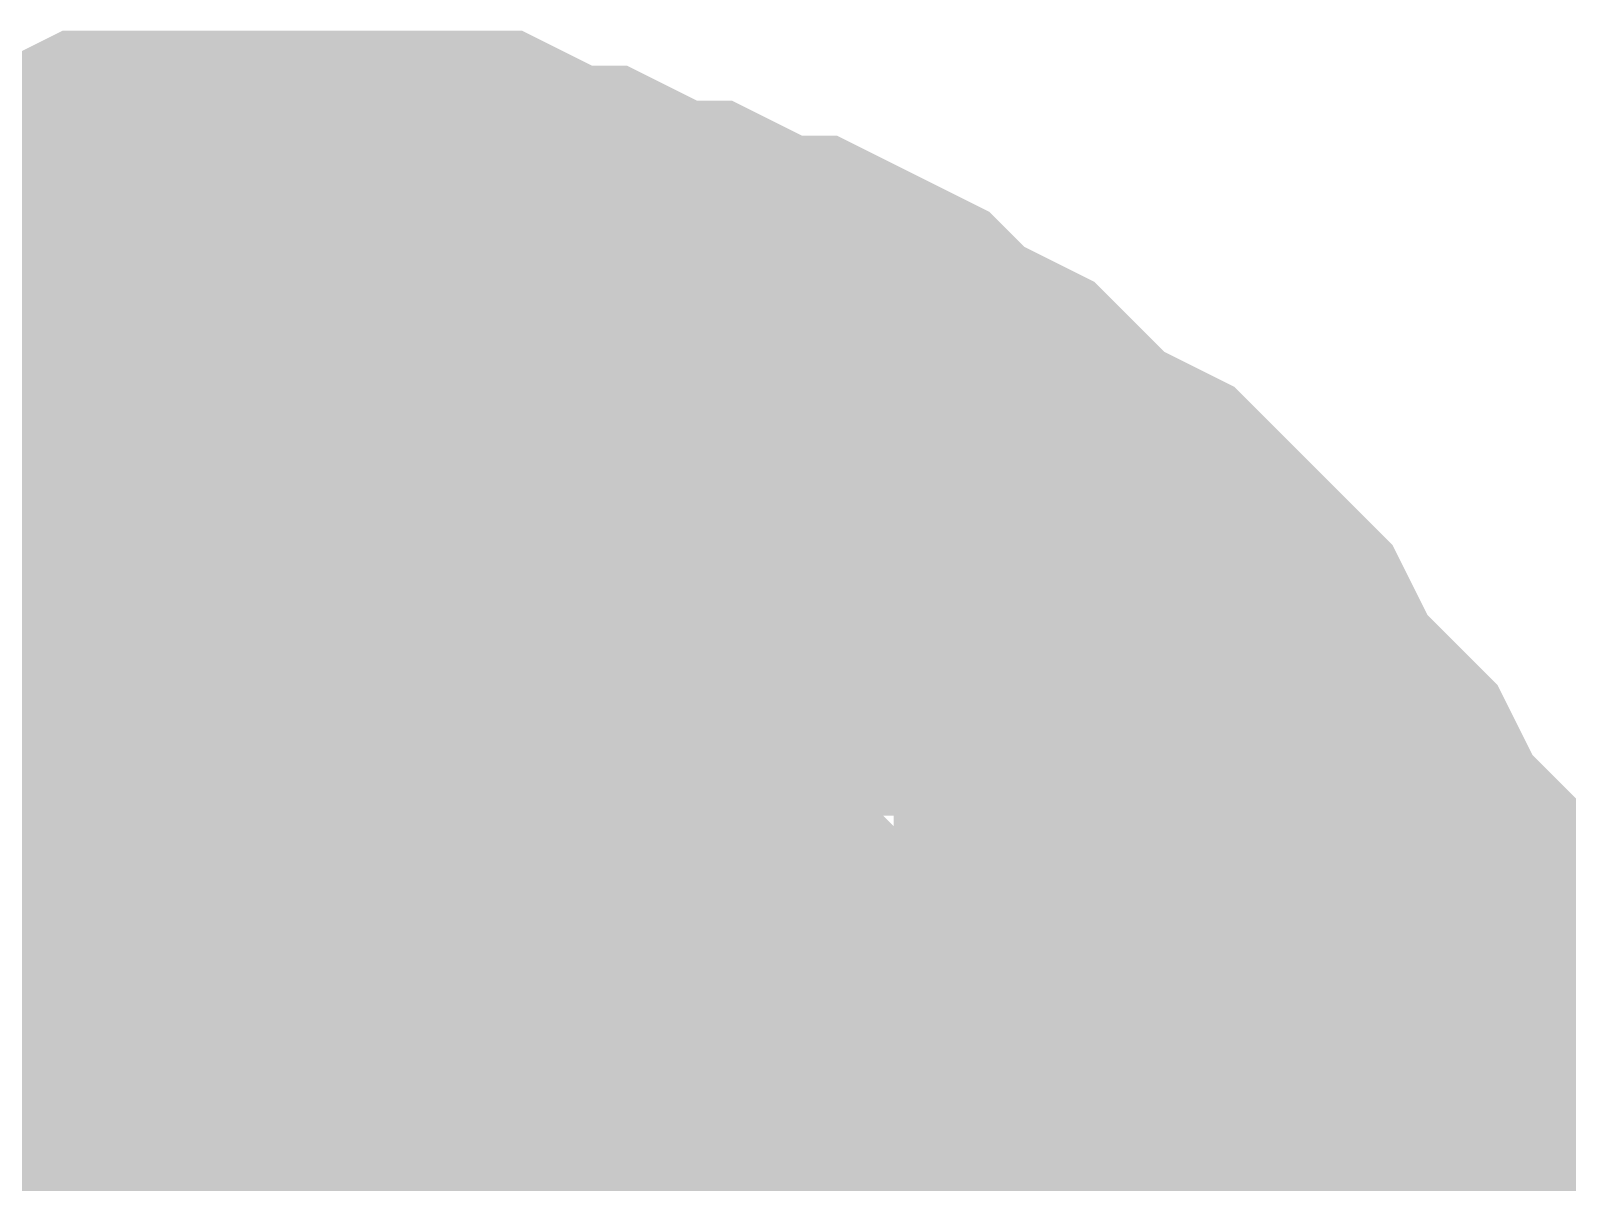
# Model space of a CAD drawing. Header units: inches. Extents: x 0 to 841, y 0 to 594.
# Drawn here: x 272.357 to 273.345, y 117.657 to 118.397 of the extents above; entities that cross this region are included whole.
import ezdxf

# ---------------------------------------------------------------- set-up
doc = ezdxf.new("R2010")
doc.units = ezdxf.units.IN
doc.layers.add('Sheet', color=255, linetype='Continuous')

msp = doc.modelspace()

# ---------------------------------------------------------------- linework, layer by layer
at = {"layer": 'Sheet'}
for points in [[(272.18863, 118.18013, 0.29972, 0.29972, 0), (272.23355, 118.18013, 0.29972, 0.29972, 0), (272.25601, 118.20259, 0.29972, 0.29972, 0), (272.30092, 118.20259, 0.29972, 0.29972, 0), (272.32338, 118.22505, 0.29972, 0.29972, 0), (272.3683, 118.22505, 0.29972, 0.29972, 0), (272.41321, 118.2475, 0.29972, 0.29972, 0), (272.43567, 118.2475, 0.29972, 0.29972, 0), (272.48059, 118.2475, 0.29972, 0.29972, 0), (272.5255, 118.2475, 0.29972, 0.29972, 0)], [(272.18863, 118.18013, 0.29972, 0.29972, 0), (272.23355, 118.18013, 0.29972, 0.29972, 0), (272.25601, 118.20259, 0.29972, 0.29972, 0), (272.30092, 118.20259, 0.29972, 0.29972, 0), (272.32338, 118.22505, 0.29972, 0.29972, 0), (272.3683, 118.22505, 0.29972, 0.29972, 0), (272.41321, 118.2475, 0.29972, 0.29972, 0), (272.43567, 118.2475, 0.29972, 0.29972, 0), (272.48059, 118.2475, 0.29972, 0.29972, 0), (272.5255, 118.2475, 0.29972, 0.29972, 0)], [(272.18863, 118.18013, 0.29972, 0.29972, 0), (272.23355, 118.18013, 0.29972, 0.29972, 0), (272.25601, 118.20259, 0.29972, 0.29972, 0), (272.30092, 118.20259, 0.29972, 0.29972, 0), (272.32338, 118.22505, 0.29972, 0.29972, 0), (272.3683, 118.22505, 0.29972, 0.29972, 0), (272.41321, 118.2475, 0.29972, 0.29972, 0), (272.43567, 118.2475, 0.29972, 0.29972, 0), (272.48059, 118.2475, 0.29972, 0.29972, 0), (272.5255, 118.2475, 0.29972, 0.29972, 0)], [(272.5255, 118.2475, 0.29972, 0.29972, 0), (272.5255, 118.2475, 0.29972, 0.29972, 0)], [(272.5255, 118.2475, 0.29972, 0.29972, 0), (272.57042, 118.2475, 0.29972, 0.29972, 0), (272.59288, 118.2475, 0.29972, 0.29972, 0), (272.63779, 118.2475, 0.29972, 0.29972, 0), (272.68271, 118.22505, 0.29972, 0.29972, 0), (272.70516, 118.22505, 0.29972, 0.29972, 0), (272.75008, 118.20259, 0.29972, 0.29972, 0), (272.77254, 118.20259, 0.29972, 0.29972, 0), (272.81745, 118.18013, 0.29972, 0.29972, 0), (272.83991, 118.18013, 0.29972, 0.29972, 0), (272.88483, 118.15767, 0.29972, 0.29972, 0), (272.90728, 118.13521, 0.29972, 0.29972, 0), (272.9522, 118.11275, 0.29972, 0.29972, 0), (272.97466, 118.09029, 0.29972, 0.29972, 0), (272.99712, 118.06783, 0.29972, 0.29972, 0), (273.04203, 118.04537, 0.29972, 0.29972, 0), (273.06449, 118.02291, 0.29972, 0.29972, 0), (273.08695, 118.00045, 0.29972, 0.29972, 0), (273.1094, 117.97799, 0.29972, 0.29972, 0), (273.13186, 117.93308, 0.29972, 0.29972, 0), (273.15432, 117.91062, 0.29972, 0.29972, 0), (273.17678, 117.88816, 0.29972, 0.29972, 0), (273.19924, 117.84324, 0.29972, 0.29972, 0), (273.22169, 117.82078, 0.29972, 0.29972, 0), (273.22169, 117.77586, 0.29972, 0.29972, 0), (273.24415, 117.7534, 0.29972, 0.29972, 0), (273.24415, 117.70848, 0.29972, 0.29972, 0), (273.26661, 117.68603, 0.29972, 0.29972, 0), (273.26661, 117.64111, 0.29972, 0.29972, 0), (273.28907, 117.59619, 0.29972, 0.29972, 0), (273.28907, 117.57373, 0.29972, 0.29972, 0), (273.28907, 117.52881, 0.29972, 0.29972, 0), (273.28907, 117.48389, 0.29972, 0.29972, 0)], [(272.5255, 118.2475, 0.29972, 0.29972, 0), (272.5255, 118.2475, 0.29972, 0.29972, 0)], [(272.5255, 118.2475, 0.29972, 0.29972, 0), (272.57042, 118.2475, 0.29972, 0.29972, 0), (272.59288, 118.2475, 0.29972, 0.29972, 0), (272.63779, 118.2475, 0.29972, 0.29972, 0), (272.68271, 118.22505, 0.29972, 0.29972, 0), (272.70516, 118.22505, 0.29972, 0.29972, 0), (272.75008, 118.20259, 0.29972, 0.29972, 0), (272.77254, 118.20259, 0.29972, 0.29972, 0), (272.81745, 118.18013, 0.29972, 0.29972, 0), (272.83991, 118.18013, 0.29972, 0.29972, 0), (272.88483, 118.15767, 0.29972, 0.29972, 0), (272.90728, 118.13521, 0.29972, 0.29972, 0), (272.9522, 118.11275, 0.29972, 0.29972, 0), (272.97466, 118.09029, 0.29972, 0.29972, 0), (272.99712, 118.06783, 0.29972, 0.29972, 0), (273.04203, 118.04537, 0.29972, 0.29972, 0), (273.06449, 118.02291, 0.29972, 0.29972, 0), (273.08695, 118.00045, 0.29972, 0.29972, 0), (273.1094, 117.97799, 0.29972, 0.29972, 0), (273.13186, 117.93308, 0.29972, 0.29972, 0), (273.15432, 117.91062, 0.29972, 0.29972, 0), (273.17678, 117.88816, 0.29972, 0.29972, 0), (273.19924, 117.84324, 0.29972, 0.29972, 0), (273.22169, 117.82078, 0.29972, 0.29972, 0), (273.22169, 117.77586, 0.29972, 0.29972, 0), (273.24415, 117.7534, 0.29972, 0.29972, 0), (273.24415, 117.70848, 0.29972, 0.29972, 0), (273.26661, 117.68603, 0.29972, 0.29972, 0), (273.26661, 117.64111, 0.29972, 0.29972, 0), (273.28907, 117.59619, 0.29972, 0.29972, 0), (273.28907, 117.57373, 0.29972, 0.29972, 0), (273.28907, 117.52881, 0.29972, 0.29972, 0), (273.28907, 117.48389, 0.29972, 0.29972, 0)], [(272.5255, 118.2475, 0.29972, 0.29972, 0), (272.5255, 118.2475, 0.29972, 0.29972, 0)], [(272.5255, 118.2475, 0.29972, 0.29972, 0), (272.57042, 118.2475, 0.29972, 0.29972, 0), (272.59288, 118.2475, 0.29972, 0.29972, 0), (272.63779, 118.2475, 0.29972, 0.29972, 0), (272.68271, 118.22505, 0.29972, 0.29972, 0), (272.70516, 118.22505, 0.29972, 0.29972, 0), (272.75008, 118.20259, 0.29972, 0.29972, 0), (272.77254, 118.20259, 0.29972, 0.29972, 0), (272.81745, 118.18013, 0.29972, 0.29972, 0), (272.83991, 118.18013, 0.29972, 0.29972, 0), (272.88483, 118.15767, 0.29972, 0.29972, 0), (272.90728, 118.13521, 0.29972, 0.29972, 0), (272.9522, 118.11275, 0.29972, 0.29972, 0), (272.97466, 118.09029, 0.29972, 0.29972, 0), (272.99712, 118.06783, 0.29972, 0.29972, 0), (273.04203, 118.04537, 0.29972, 0.29972, 0), (273.06449, 118.02291, 0.29972, 0.29972, 0), (273.08695, 118.00045, 0.29972, 0.29972, 0), (273.1094, 117.97799, 0.29972, 0.29972, 0), (273.13186, 117.93308, 0.29972, 0.29972, 0), (273.15432, 117.91062, 0.29972, 0.29972, 0), (273.17678, 117.88816, 0.29972, 0.29972, 0), (273.19924, 117.84324, 0.29972, 0.29972, 0), (273.22169, 117.82078, 0.29972, 0.29972, 0), (273.22169, 117.77586, 0.29972, 0.29972, 0), (273.24415, 117.7534, 0.29972, 0.29972, 0), (273.24415, 117.70848, 0.29972, 0.29972, 0), (273.26661, 117.68603, 0.29972, 0.29972, 0), (273.26661, 117.64111, 0.29972, 0.29972, 0), (273.28907, 117.59619, 0.29972, 0.29972, 0), (273.28907, 117.57373, 0.29972, 0.29972, 0), (273.28907, 117.52881, 0.29972, 0.29972, 0), (273.28907, 117.48389, 0.29972, 0.29972, 0)], [(272.30092, 118.20259, 0.09906, 0.09906, 0), (272.32338, 118.22505, 0.09906, 0.09906, 0), (272.3683, 118.22505, 0.09906, 0.09906, 0), (272.41321, 118.2475, 0.09906, 0.09906, 0), (272.43567, 118.2475, 0.09906, 0.09906, 0), (272.48059, 118.2475, 0.09906, 0.09906, 0), (272.5255, 118.2475, 0.09906, 0.09906, 0)], [(272.30092, 118.20259, 0.09906, 0.09906, 0), (272.32338, 118.22505, 0.09906, 0.09906, 0), (272.3683, 118.22505, 0.09906, 0.09906, 0), (272.41321, 118.2475, 0.09906, 0.09906, 0), (272.43567, 118.2475, 0.09906, 0.09906, 0), (272.48059, 118.2475, 0.09906, 0.09906, 0), (272.5255, 118.2475, 0.09906, 0.09906, 0)], [(272.30092, 118.20259, 0.09906, 0.09906, 0), (272.32338, 118.22505, 0.09906, 0.09906, 0), (272.3683, 118.22505, 0.09906, 0.09906, 0), (272.41321, 118.2475, 0.09906, 0.09906, 0), (272.43567, 118.2475, 0.09906, 0.09906, 0), (272.48059, 118.2475, 0.09906, 0.09906, 0), (272.5255, 118.2475, 0.09906, 0.09906, 0)], [(272.5255, 118.2475, 0.09906, 0.09906, 0), (272.5255, 118.2475, 0.09906, 0.09906, 0)], [(272.5255, 118.2475, 0.09906, 0.09906, 0), (272.57042, 118.2475, 0.09906, 0.09906, 0), (272.59288, 118.2475, 0.09906, 0.09906, 0), (272.63779, 118.2475, 0.09906, 0.09906, 0), (272.68271, 118.22505, 0.09906, 0.09906, 0), (272.70516, 118.22505, 0.09906, 0.09906, 0), (272.75008, 118.20259, 0.09906, 0.09906, 0), (272.77254, 118.20259, 0.09906, 0.09906, 0), (272.81745, 118.18013, 0.09906, 0.09906, 0), (272.83991, 118.18013, 0.09906, 0.09906, 0), (272.88483, 118.15767, 0.09906, 0.09906, 0), (272.90728, 118.13521, 0.09906, 0.09906, 0), (272.9522, 118.11275, 0.09906, 0.09906, 0), (272.97466, 118.09029, 0.09906, 0.09906, 0), (272.99712, 118.06783, 0.09906, 0.09906, 0), (273.04203, 118.04537, 0.09906, 0.09906, 0), (273.06449, 118.02291, 0.09906, 0.09906, 0), (273.08695, 118.00045, 0.09906, 0.09906, 0), (273.1094, 117.97799, 0.09906, 0.09906, 0), (273.13186, 117.93308, 0.09906, 0.09906, 0), (273.15432, 117.91062, 0.09906, 0.09906, 0), (273.17678, 117.88816, 0.09906, 0.09906, 0), (273.19924, 117.84324, 0.09906, 0.09906, 0), (273.22169, 117.82078, 0.09906, 0.09906, 0), (273.22169, 117.77586, 0.09906, 0.09906, 0), (273.24415, 117.7534, 0.09906, 0.09906, 0), (273.24415, 117.70848, 0.09906, 0.09906, 0), (273.26661, 117.68603, 0.09906, 0.09906, 0), (273.26661, 117.64111, 0.09906, 0.09906, 0), (273.28907, 117.59619, 0.09906, 0.09906, 0)], [(272.5255, 118.2475, 0.09906, 0.09906, 0), (272.5255, 118.2475, 0.09906, 0.09906, 0)], [(272.5255, 118.2475, 0.09906, 0.09906, 0), (272.57042, 118.2475, 0.09906, 0.09906, 0), (272.59288, 118.2475, 0.09906, 0.09906, 0), (272.63779, 118.2475, 0.09906, 0.09906, 0), (272.68271, 118.22505, 0.09906, 0.09906, 0), (272.70516, 118.22505, 0.09906, 0.09906, 0), (272.75008, 118.20259, 0.09906, 0.09906, 0), (272.77254, 118.20259, 0.09906, 0.09906, 0), (272.81745, 118.18013, 0.09906, 0.09906, 0), (272.83991, 118.18013, 0.09906, 0.09906, 0), (272.88483, 118.15767, 0.09906, 0.09906, 0), (272.90728, 118.13521, 0.09906, 0.09906, 0), (272.9522, 118.11275, 0.09906, 0.09906, 0), (272.97466, 118.09029, 0.09906, 0.09906, 0), (272.99712, 118.06783, 0.09906, 0.09906, 0), (273.04203, 118.04537, 0.09906, 0.09906, 0), (273.06449, 118.02291, 0.09906, 0.09906, 0), (273.08695, 118.00045, 0.09906, 0.09906, 0), (273.1094, 117.97799, 0.09906, 0.09906, 0), (273.13186, 117.93308, 0.09906, 0.09906, 0), (273.15432, 117.91062, 0.09906, 0.09906, 0), (273.17678, 117.88816, 0.09906, 0.09906, 0), (273.19924, 117.84324, 0.09906, 0.09906, 0), (273.22169, 117.82078, 0.09906, 0.09906, 0), (273.22169, 117.77586, 0.09906, 0.09906, 0), (273.24415, 117.7534, 0.09906, 0.09906, 0), (273.24415, 117.70848, 0.09906, 0.09906, 0), (273.26661, 117.68603, 0.09906, 0.09906, 0), (273.26661, 117.64111, 0.09906, 0.09906, 0), (273.28907, 117.59619, 0.09906, 0.09906, 0)], [(272.5255, 118.2475, 0.09906, 0.09906, 0), (272.5255, 118.2475, 0.09906, 0.09906, 0)], [(272.5255, 118.2475, 0.09906, 0.09906, 0), (272.57042, 118.2475, 0.09906, 0.09906, 0), (272.59288, 118.2475, 0.09906, 0.09906, 0), (272.63779, 118.2475, 0.09906, 0.09906, 0), (272.68271, 118.22505, 0.09906, 0.09906, 0), (272.70516, 118.22505, 0.09906, 0.09906, 0), (272.75008, 118.20259, 0.09906, 0.09906, 0), (272.77254, 118.20259, 0.09906, 0.09906, 0), (272.81745, 118.18013, 0.09906, 0.09906, 0), (272.83991, 118.18013, 0.09906, 0.09906, 0), (272.88483, 118.15767, 0.09906, 0.09906, 0), (272.90728, 118.13521, 0.09906, 0.09906, 0), (272.9522, 118.11275, 0.09906, 0.09906, 0), (272.97466, 118.09029, 0.09906, 0.09906, 0), (272.99712, 118.06783, 0.09906, 0.09906, 0), (273.04203, 118.04537, 0.09906, 0.09906, 0), (273.06449, 118.02291, 0.09906, 0.09906, 0), (273.08695, 118.00045, 0.09906, 0.09906, 0), (273.1094, 117.97799, 0.09906, 0.09906, 0), (273.13186, 117.93308, 0.09906, 0.09906, 0), (273.15432, 117.91062, 0.09906, 0.09906, 0), (273.17678, 117.88816, 0.09906, 0.09906, 0), (273.19924, 117.84324, 0.09906, 0.09906, 0), (273.22169, 117.82078, 0.09906, 0.09906, 0), (273.22169, 117.77586, 0.09906, 0.09906, 0), (273.24415, 117.7534, 0.09906, 0.09906, 0), (273.24415, 117.70848, 0.09906, 0.09906, 0), (273.26661, 117.68603, 0.09906, 0.09906, 0), (273.26661, 117.64111, 0.09906, 0.09906, 0), (273.28907, 117.59619, 0.09906, 0.09906, 0)], [(272.18863, 117.88816, 0.29972, 0.29972, 0), (272.21109, 117.91062, 0.29972, 0.29972, 0), (272.23355, 117.91062, 0.29972, 0.29972, 0), (272.25601, 117.93308, 0.29972, 0.29972, 0), (272.27847, 117.93308, 0.29972, 0.29972, 0), (272.30092, 117.95554, 0.29972, 0.29972, 0), (272.32338, 117.95554, 0.29972, 0.29972, 0), (272.34584, 117.97799, 0.29972, 0.29972, 0), (272.3683, 117.97799, 0.29972, 0.29972, 0), (272.39076, 117.97799, 0.29972, 0.29972, 0), (272.41321, 118.00045, 0.29972, 0.29972, 0), (272.43567, 118.00045, 0.29972, 0.29972, 0), (272.48059, 118.00045, 0.29972, 0.29972, 0), (272.50304, 118.00045, 0.29972, 0.29972, 0), (272.5255, 118.00045, 0.29972, 0.29972, 0)], [(272.18863, 117.88816, 0.29972, 0.29972, 0), (272.21109, 117.91062, 0.29972, 0.29972, 0), (272.23355, 117.91062, 0.29972, 0.29972, 0), (272.25601, 117.93308, 0.29972, 0.29972, 0), (272.27847, 117.93308, 0.29972, 0.29972, 0), (272.30092, 117.95554, 0.29972, 0.29972, 0), (272.32338, 117.95554, 0.29972, 0.29972, 0), (272.34584, 117.97799, 0.29972, 0.29972, 0), (272.3683, 117.97799, 0.29972, 0.29972, 0), (272.39076, 117.97799, 0.29972, 0.29972, 0), (272.41321, 118.00045, 0.29972, 0.29972, 0), (272.43567, 118.00045, 0.29972, 0.29972, 0), (272.48059, 118.00045, 0.29972, 0.29972, 0), (272.50304, 118.00045, 0.29972, 0.29972, 0), (272.5255, 118.00045, 0.29972, 0.29972, 0)], [(272.5255, 118.00045, 0.29972, 0.29972, 0), (272.5255, 118.00045, 0.29972, 0.29972, 0)], [(272.5255, 118.00045, 0.29972, 0.29972, 0), (272.54796, 118.00045, 0.29972, 0.29972, 0), (272.57042, 118.00045, 0.29972, 0.29972, 0), (272.59288, 118.00045, 0.29972, 0.29972, 0), (272.61533, 118.00045, 0.29972, 0.29972, 0), (272.63779, 117.97799, 0.29972, 0.29972, 0), (272.66025, 117.97799, 0.29972, 0.29972, 0), (272.70516, 117.97799, 0.29972, 0.29972, 0), (272.72762, 117.95554, 0.29972, 0.29972, 0), (272.72762, 117.95554, 0.29972, 0.29972, 0), (272.75008, 117.93308, 0.29972, 0.29972, 0), (272.77254, 117.93308, 0.29972, 0.29972, 0), (272.795, 117.91062, 0.29972, 0.29972, 0), (272.81745, 117.91062, 0.29972, 0.29972, 0), (272.83991, 117.88816, 0.29972, 0.29972, 0), (272.86237, 117.8657, 0.29972, 0.29972, 0), (272.86237, 117.84324, 0.29972, 0.29972, 0), (272.88483, 117.84324, 0.29972, 0.29972, 0), (272.90728, 117.82078, 0.29972, 0.29972, 0), (272.92974, 117.79832, 0.29972, 0.29972, 0), (272.92974, 117.77586, 0.29972, 0.29972, 0), (272.9522, 117.7534, 0.29972, 0.29972, 0), (272.9522, 117.73094, 0.29972, 0.29972, 0), (272.97466, 117.70848, 0.29972, 0.29972, 0), (272.97466, 117.68603, 0.29972, 0.29972, 0), (272.99712, 117.66357, 0.29972, 0.29972, 0), (272.99712, 117.64111, 0.29972, 0.29972, 0), (272.99712, 117.61865, 0.29972, 0.29972, 0), (273.01957, 117.59619, 0.29972, 0.29972, 0), (273.01957, 117.57373, 0.29972, 0.29972, 0), (273.01957, 117.52881, 0.29972, 0.29972, 0), (273.01957, 117.50635, 0.29972, 0.29972, 0)], [(272.5255, 118.00045, 0.29972, 0.29972, 0), (272.5255, 118.00045, 0.29972, 0.29972, 0)], [(272.5255, 118.00045, 0.29972, 0.29972, 0), (272.54796, 118.00045, 0.29972, 0.29972, 0), (272.57042, 118.00045, 0.29972, 0.29972, 0), (272.59288, 118.00045, 0.29972, 0.29972, 0), (272.61533, 118.00045, 0.29972, 0.29972, 0), (272.63779, 117.97799, 0.29972, 0.29972, 0), (272.66025, 117.97799, 0.29972, 0.29972, 0), (272.70516, 117.97799, 0.29972, 0.29972, 0), (272.72762, 117.95554, 0.29972, 0.29972, 0), (272.72762, 117.95554, 0.29972, 0.29972, 0), (272.75008, 117.93308, 0.29972, 0.29972, 0), (272.77254, 117.93308, 0.29972, 0.29972, 0), (272.795, 117.91062, 0.29972, 0.29972, 0), (272.81745, 117.91062, 0.29972, 0.29972, 0), (272.83991, 117.88816, 0.29972, 0.29972, 0), (272.86237, 117.8657, 0.29972, 0.29972, 0), (272.86237, 117.84324, 0.29972, 0.29972, 0), (272.88483, 117.84324, 0.29972, 0.29972, 0), (272.90728, 117.82078, 0.29972, 0.29972, 0), (272.92974, 117.79832, 0.29972, 0.29972, 0), (272.92974, 117.77586, 0.29972, 0.29972, 0), (272.9522, 117.7534, 0.29972, 0.29972, 0), (272.9522, 117.73094, 0.29972, 0.29972, 0), (272.97466, 117.70848, 0.29972, 0.29972, 0), (272.97466, 117.68603, 0.29972, 0.29972, 0), (272.99712, 117.66357, 0.29972, 0.29972, 0), (272.99712, 117.64111, 0.29972, 0.29972, 0), (272.99712, 117.61865, 0.29972, 0.29972, 0), (273.01957, 117.59619, 0.29972, 0.29972, 0), (273.01957, 117.57373, 0.29972, 0.29972, 0), (273.01957, 117.52881, 0.29972, 0.29972, 0), (273.01957, 117.50635, 0.29972, 0.29972, 0)], [(272.30092, 117.95554, 0.09906, 0.09906, 0), (272.32338, 117.95554, 0.09906, 0.09906, 0), (272.34584, 117.97799, 0.09906, 0.09906, 0), (272.3683, 117.97799, 0.09906, 0.09906, 0), (272.39076, 117.97799, 0.09906, 0.09906, 0), (272.41321, 118.00045, 0.09906, 0.09906, 0), (272.43567, 118.00045, 0.09906, 0.09906, 0), (272.48059, 118.00045, 0.09906, 0.09906, 0), (272.50304, 118.00045, 0.09906, 0.09906, 0), (272.5255, 118.00045, 0.09906, 0.09906, 0)], [(272.30092, 117.95554, 0.09906, 0.09906, 0), (272.32338, 117.95554, 0.09906, 0.09906, 0), (272.34584, 117.97799, 0.09906, 0.09906, 0), (272.3683, 117.97799, 0.09906, 0.09906, 0), (272.39076, 117.97799, 0.09906, 0.09906, 0), (272.41321, 118.00045, 0.09906, 0.09906, 0), (272.43567, 118.00045, 0.09906, 0.09906, 0), (272.48059, 118.00045, 0.09906, 0.09906, 0), (272.50304, 118.00045, 0.09906, 0.09906, 0), (272.5255, 118.00045, 0.09906, 0.09906, 0)], [(272.5255, 118.00045, 0.09906, 0.09906, 0), (272.5255, 118.00045, 0.09906, 0.09906, 0)], [(272.5255, 118.00045, 0.09906, 0.09906, 0), (272.54796, 118.00045, 0.09906, 0.09906, 0), (272.57042, 118.00045, 0.09906, 0.09906, 0), (272.59288, 118.00045, 0.09906, 0.09906, 0), (272.61533, 118.00045, 0.09906, 0.09906, 0), (272.63779, 117.97799, 0.09906, 0.09906, 0), (272.66025, 117.97799, 0.09906, 0.09906, 0), (272.70516, 117.97799, 0.09906, 0.09906, 0), (272.72762, 117.95554, 0.09906, 0.09906, 0), (272.72762, 117.95554, 0.09906, 0.09906, 0), (272.75008, 117.93308, 0.09906, 0.09906, 0), (272.77254, 117.93308, 0.09906, 0.09906, 0), (272.795, 117.91062, 0.09906, 0.09906, 0), (272.81745, 117.91062, 0.09906, 0.09906, 0), (272.83991, 117.88816, 0.09906, 0.09906, 0), (272.86237, 117.8657, 0.09906, 0.09906, 0), (272.86237, 117.84324, 0.09906, 0.09906, 0), (272.88483, 117.84324, 0.09906, 0.09906, 0), (272.90728, 117.82078, 0.09906, 0.09906, 0), (272.92974, 117.79832, 0.09906, 0.09906, 0), (272.92974, 117.77586, 0.09906, 0.09906, 0), (272.9522, 117.7534, 0.09906, 0.09906, 0), (272.9522, 117.73094, 0.09906, 0.09906, 0), (272.97466, 117.70848, 0.09906, 0.09906, 0), (272.97466, 117.68603, 0.09906, 0.09906, 0), (272.99712, 117.66357, 0.09906, 0.09906, 0), (272.99712, 117.64111, 0.09906, 0.09906, 0), (272.99712, 117.61865, 0.09906, 0.09906, 0), (273.01957, 117.59619, 0.09906, 0.09906, 0)], [(272.5255, 118.00045, 0.09906, 0.09906, 0), (272.5255, 118.00045, 0.09906, 0.09906, 0)], [(272.5255, 118.00045, 0.09906, 0.09906, 0), (272.54796, 118.00045, 0.09906, 0.09906, 0), (272.57042, 118.00045, 0.09906, 0.09906, 0), (272.59288, 118.00045, 0.09906, 0.09906, 0), (272.61533, 118.00045, 0.09906, 0.09906, 0), (272.63779, 117.97799, 0.09906, 0.09906, 0), (272.66025, 117.97799, 0.09906, 0.09906, 0), (272.70516, 117.97799, 0.09906, 0.09906, 0), (272.72762, 117.95554, 0.09906, 0.09906, 0), (272.72762, 117.95554, 0.09906, 0.09906, 0), (272.75008, 117.93308, 0.09906, 0.09906, 0), (272.77254, 117.93308, 0.09906, 0.09906, 0), (272.795, 117.91062, 0.09906, 0.09906, 0), (272.81745, 117.91062, 0.09906, 0.09906, 0), (272.83991, 117.88816, 0.09906, 0.09906, 0), (272.86237, 117.8657, 0.09906, 0.09906, 0), (272.86237, 117.84324, 0.09906, 0.09906, 0), (272.88483, 117.84324, 0.09906, 0.09906, 0), (272.90728, 117.82078, 0.09906, 0.09906, 0), (272.92974, 117.79832, 0.09906, 0.09906, 0), (272.92974, 117.77586, 0.09906, 0.09906, 0), (272.9522, 117.7534, 0.09906, 0.09906, 0), (272.9522, 117.73094, 0.09906, 0.09906, 0), (272.97466, 117.70848, 0.09906, 0.09906, 0), (272.97466, 117.68603, 0.09906, 0.09906, 0), (272.99712, 117.66357, 0.09906, 0.09906, 0), (272.99712, 117.64111, 0.09906, 0.09906, 0), (272.99712, 117.61865, 0.09906, 0.09906, 0), (273.01957, 117.59619, 0.09906, 0.09906, 0)], [(257.52369, 117.48389, 0.7493, 0.7493, 0), (272.5255, 117.48389, 0.7493, 0.7493, 0), (272.5255, 114.99093, 0.7493, 0.7493, 0)], [(277.51114, 117.48389, 0.7493, 0.7493, 0), (272.5255, 117.48389, 0.7493, 0.7493, 0)]]:
    msp.add_lwpolyline(points, format="xyseb", dxfattribs=at)
msp.add_lwpolyline([(272.24601, 117.5, 0.508, 0.508, 1), (272.75401, 117.5, 0.508, 0.508, 1)], format="xyseb", close=True, dxfattribs=at)

doc.saveas('drawing.dxf')
